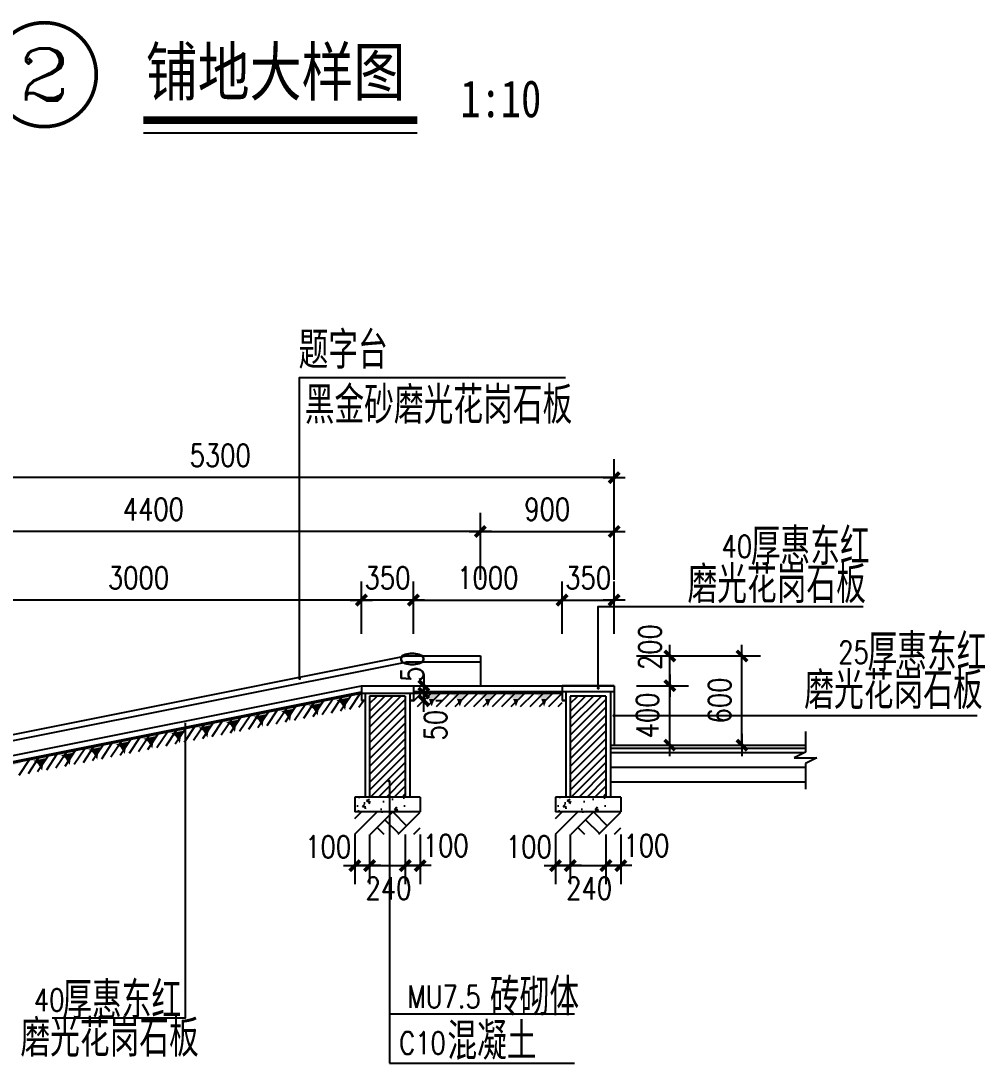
# Model space of a CAD drawing. Extents: x 0 to 11014425, y 0 to 2581013.
# Drawn here: x 11001450 to 11014425, y 2535284 to 2549317 of the extents above; entities that cross this region are included whole.
import ezdxf
from ezdxf.enums import TextEntityAlignment as Align

# ---------------------------------------------------------------- set-up
doc = ezdxf.new("R2010")
doc.units = 0
doc.header["$LTSCALE"] = 4000
doc.header["$MEASUREMENT"] = 0
doc.header["$PDMODE"] = 34
doc.linetypes.add('CONTINOUS', pattern=[0])
doc.linetypes.add('DASH', pattern=[0.35, 0.25, -0.1])
doc.layers.get('0').update_dxf_attribs({"color": 253, "linetype": 'DASH'})
doc.layers.get('DEFPOINTS').update_dxf_attribs({"linetype": 'CONTINUOUS'})
for name, color, linetype in [('1', 2, 'CONTINUOUS'), ('PUB_DIM', 3, 'CONTINUOUS'), ('PUB_HATCH', 7, 'CONTINUOUS'), ('PUB_TEXT', 7, 'CONTINUOUS'), ('PUB_TITLE', 4, 'CONTINUOUS'), ('STAIR', 2, 'CONTINUOUS'), ('T4', 3, 'CONTINUOUS')]:
    doc.layers.add(name, color=color, linetype=linetype)
doc.styles.add('_HZTXT', font='txt.shx', dxfattribs={"width": 0.8, "bigfont": 'HZTXT.shx'})
doc.styles.add('COMP', font='COMPLEX', dxfattribs={"bigfont": 'hztxt'})
doc.styles.add('DIM_FONT', font='SIMPLEX.shx', dxfattribs={"width": 0.8})
doc.styles.add('HZ1', font='', dxfattribs={"width": 0.8})
doc.styles.add('宋体', font='SimSun.ttf', dxfattribs={"width": 0.7})
doc.styles.get('HZ1').set_extended_font_data('KaiTi_GB2312')
doc.dimstyles.new('DIMN50', dxfattribs={"dimscale": 0.5, "dimtxt": 300, "dimasz": 1, "dimexe": 250, "dimexo": 300, "dimgap": 150, "dimtad": 1, "dimdec": 0, "dimzin": 0, "dimtxsty": 'DIM_FONT', "dimblk": '_DIMX', "dimcen": 0.09, "dimclrt": 7, "dimazin": 3, "dimtfac": 1, "dimtdec": 0, "dimtix": 1, "dimtmove": 0, "dimatfit": 3, "dimtolj": 1, "dimtzin": 0})

# ---------------------------------------------------------------- blocks, each defined once
blk = doc.blocks.new('_INDEX1')
at = {"const_width": 0.035}
blk.add_lwpolyline([(-0.5, 0, 1), (0.5, 0, 1)], format="xyb", close=True, dxfattribs=at)
at = {"style": 'COMP', "width": 2.333333}
blk.add_attdef('1', text='', height=0.5, dxfattribs=at).set_placement((-0.25, -0.25), (0.25, -0.25), align=Align.FIT)
blk = doc.blocks.new('_DIMX')
blk.add_line((-150, 0), (150, 0))
at = {"const_width": 50}
blk.add_lwpolyline([(-70, -70), (70, 70)], dxfattribs=at)
blk = doc.blocks.new('*D332')
at = {"color": 0, "linetype": 'BYBLOCK'}
for p, q in [((11053466.4, 2550745.1), (11053466.4, 2551195.9)), ((11057866.4, 2550745.1), (11057866.4, 2551195.9)), ((11057865.9, 2551070.9), (11053466.9, 2551070.9))]:
    blk.add_line(p, q, dxfattribs=at)
at = {"layer": 'DEFPOINTS', "color": 0, "linetype": 'BYBLOCK'}
for p in [(11053466.4, 2551070.9), (11053466.4, 2550595.1), (11057866.4, 2550595.1)]:
    blk.add_point(p, dxfattribs=at)
at = {"color": 0, "linetype": 'BYBLOCK', "xscale": 0.5, "yscale": 0.5, "zscale": 0.5, "rotation": 180}
blk.add_blockref('_DIMX', (11053466.4, 2551070.9), dxfattribs=at)
at = {"color": 0, "linetype": 'BYBLOCK', "xscale": 0.5, "yscale": 0.5, "zscale": 0.5}
blk.add_blockref('_DIMX', (11057866.4, 2551070.9), dxfattribs=at)
at = {"color": 7, "linetype": 'BYBLOCK', "insert": (11055666.4, 2551220.9), "char_height": 150, "attachment_point": 5, "style": 'DIM_FONT'}
blk.add_mtext('\\A1;4400', dxfattribs=at)
blk = doc.blocks.new('*D333')
at = {"color": 0, "linetype": 'BYBLOCK'}
for p, q in [((11057866.4, 2550745.1), (11057866.4, 2551195.9)), ((11058766.4, 2550745.1), (11058766.4, 2551195.9)), ((11057866.9, 2551070.9), (11058765.9, 2551070.9))]:
    blk.add_line(p, q, dxfattribs=at)
at = {"layer": 'DEFPOINTS', "color": 0, "linetype": 'BYBLOCK'}
for p in [(11058766.4, 2551070.9), (11057866.4, 2550595.1), (11058766.4, 2550595.1)]:
    blk.add_point(p, dxfattribs=at)
at = {"color": 0, "linetype": 'BYBLOCK', "xscale": 0.5, "yscale": 0.5, "zscale": 0.5, "rotation": 180}
blk.add_blockref('_DIMX', (11057866.4, 2551070.9), dxfattribs=at)
at = {"color": 0, "linetype": 'BYBLOCK', "xscale": 0.5, "yscale": 0.5, "zscale": 0.5}
blk.add_blockref('_DIMX', (11058766.4, 2551070.9), dxfattribs=at)
at = {"color": 7, "linetype": 'BYBLOCK', "insert": (11058316.4, 2551220.9), "char_height": 150, "attachment_point": 5, "style": 'DIM_FONT'}
blk.add_mtext('\\A1;900', dxfattribs=at)
blk = doc.blocks.new('*D334')
at = {"color": 0, "linetype": 'BYBLOCK'}
for p, q in [((11053466.4, 2551107.6), (11053466.4, 2551558.5)), ((11058766.4, 2551107.6), (11058766.4, 2551558.5)), ((11058765.9, 2551433.5), (11053466.9, 2551433.5))]:
    blk.add_line(p, q, dxfattribs=at)
at = {"layer": 'DEFPOINTS', "color": 0, "linetype": 'BYBLOCK'}
for p in [(11053466.4, 2551433.5), (11053466.4, 2550957.6), (11058766.4, 2550957.6)]:
    blk.add_point(p, dxfattribs=at)
at = {"color": 0, "linetype": 'BYBLOCK', "xscale": 0.5, "yscale": 0.5, "zscale": 0.5, "rotation": 180}
blk.add_blockref('_DIMX', (11053466.4, 2551433.5), dxfattribs=at)
at = {"color": 0, "linetype": 'BYBLOCK', "xscale": 0.5, "yscale": 0.5, "zscale": 0.5}
blk.add_blockref('_DIMX', (11058766.4, 2551433.5), dxfattribs=at)
at = {"color": 7, "linetype": 'BYBLOCK', "insert": (11056116.4, 2551583.5), "char_height": 150, "attachment_point": 5, "style": 'DIM_FONT'}
blk.add_mtext('\\A1;5300', dxfattribs=at)
blk = doc.blocks.new('*D335')
at = {"color": 0, "linetype": 'BYBLOCK'}
for p, q in [((11054066.4, 2550383), (11054066.4, 2550734)), ((11057066.4, 2550383), (11057066.4, 2550734)), ((11057065.9, 2550609), (11054066.9, 2550609))]:
    blk.add_line(p, q, dxfattribs=at)
at = {"layer": 'DEFPOINTS', "color": 0, "linetype": 'BYBLOCK'}
for p in [(11054066.4, 2550609), (11054066.4, 2550233), (11057066.4, 2550233)]:
    blk.add_point(p, dxfattribs=at)
at = {"color": 0, "linetype": 'BYBLOCK', "xscale": 0.5, "yscale": 0.5, "zscale": 0.5, "rotation": 180}
blk.add_blockref('_DIMX', (11054066.4, 2550609), dxfattribs=at)
at = {"color": 0, "linetype": 'BYBLOCK', "xscale": 0.5, "yscale": 0.5, "zscale": 0.5}
blk.add_blockref('_DIMX', (11057066.4, 2550609), dxfattribs=at)
at = {"color": 7, "linetype": 'BYBLOCK', "insert": (11055566.4, 2550759), "char_height": 150, "attachment_point": 5, "style": 'DIM_FONT'}
blk.add_mtext('\\A1;3000', dxfattribs=at)
blk = doc.blocks.new('*D338')
at = {"color": 0, "linetype": 'BYBLOCK'}
for p, q in [((11058916.4, 2550033), (11059265.8, 2550033)), ((11059140.8, 2550033.5), (11059140.8, 2550034)), ((11059140.8, 2549633), (11059140.8, 2550033)), ((11058916.4, 2549633), (11059265.8, 2549633)), ((11059140.8, 2549632.5), (11059140.8, 2549632))]:
    blk.add_line(p, q, dxfattribs=at)
at = {"layer": 'DEFPOINTS', "color": 0, "linetype": 'BYBLOCK'}
for p in [(11058766.4, 2550033), (11059140.8, 2550033), (11058766.4, 2549633)]:
    blk.add_point(p, dxfattribs=at)
at = {"color": 0, "linetype": 'BYBLOCK', "xscale": 0.5, "yscale": 0.5, "zscale": 0.5}
for p, rotation in [((11059140.8, 2550033), 270), ((11059140.8, 2549633), 90)]:
    blk.add_blockref('_DIMX', p, dxfattribs=dict(at, rotation=rotation))
at = {"color": 7, "linetype": 'BYBLOCK', "insert": (11058990.8, 2549833), "char_height": 150, "attachment_point": 5, "rotation": 90, "style": 'DIM_FONT'}
blk.add_mtext('\\A1;400', dxfattribs=at)
blk = doc.blocks.new('*D339')
at = {"color": 0, "linetype": 'BYBLOCK'}
for p, q in [((11058916.4, 2550233), (11059265.8, 2550233)), ((11059140.8, 2550033.5), (11059140.8, 2550232.5)), ((11058916.4, 2550033), (11059265.8, 2550033))]:
    blk.add_line(p, q, dxfattribs=at)
at = {"layer": 'DEFPOINTS', "color": 0, "linetype": 'BYBLOCK'}
for p in [(11058766.4, 2550233), (11059140.8, 2550233), (11058766.4, 2550033)]:
    blk.add_point(p, dxfattribs=at)
at = {"color": 0, "linetype": 'BYBLOCK', "xscale": 0.5, "yscale": 0.5, "zscale": 0.5}
for p, rotation in [((11059140.8, 2550233), 90), ((11059140.8, 2550033), 270)]:
    blk.add_blockref('_DIMX', p, dxfattribs=dict(at, rotation=rotation))
at = {"color": 7, "linetype": 'BYBLOCK', "insert": (11059007.1, 2550292.5), "char_height": 150, "attachment_point": 5, "rotation": 90, "style": 'DIM_FONT'}
blk.add_mtext('\\A1;200', dxfattribs=at)
blk = doc.blocks.new('*D341')
at = {"color": 0, "linetype": 'BYBLOCK'}
for p, q in [((11059235.9, 2550233), (11059751.5, 2550233)), ((11059626.5, 2549633.5), (11059626.5, 2550232.5)), ((11059235.9, 2549633), (11059751.5, 2549633))]:
    blk.add_line(p, q, dxfattribs=at)
at = {"layer": 'DEFPOINTS', "color": 0, "linetype": 'BYBLOCK'}
for p in [(11059085.9, 2550233), (11059626.5, 2550233), (11059085.9, 2549633)]:
    blk.add_point(p, dxfattribs=at)
at = {"color": 0, "linetype": 'BYBLOCK', "xscale": 0.5, "yscale": 0.5, "zscale": 0.5}
for p, rotation in [((11059626.5, 2550233), 90), ((11059626.5, 2549633), 270)]:
    blk.add_blockref('_DIMX', p, dxfattribs=dict(at, rotation=rotation))
at = {"color": 7, "linetype": 'BYBLOCK', "insert": (11059476.5, 2549933), "char_height": 150, "attachment_point": 5, "rotation": 90, "style": 'DIM_FONT'}
blk.add_mtext('\\A1;600', dxfattribs=at)
blk = doc.blocks.new('*D345')
at = {"color": 0, "linetype": 'BYBLOCK'}
for p, q in [((11053671.4, 2540155.7), (11053671.4, 2539821.8)), ((11053771.4, 2540155.7), (11053771.4, 2539821.8)), ((11053670.9, 2539946.8), (11053670.4, 2539946.8)), ((11053671.4, 2539946.8), (11053771.4, 2539946.8)), ((11053671.4, 2539946.8), (11053771.4, 2539946.8)), ((11053771.9, 2539946.8), (11053772.4, 2539946.8))]:
    blk.add_line(p, q, dxfattribs=at)
at = {"layer": 'DEFPOINTS', "color": 0, "linetype": 'BYBLOCK'}
for p in [(11053671.4, 2540305.7), (11053771.4, 2540305.7), (11053771.4, 2539946.8)]:
    blk.add_point(p, dxfattribs=at)
at = {"color": 0, "linetype": 'BYBLOCK', "xscale": 0.5, "yscale": 0.5, "zscale": 0.5}
blk.add_blockref('_DIMX', (11053671.4, 2539946.8), dxfattribs=at)
at = {"color": 0, "linetype": 'BYBLOCK', "xscale": 0.5, "yscale": 0.5, "zscale": 0.5, "rotation": 180}
blk.add_blockref('_DIMX', (11053771.4, 2539946.8), dxfattribs=at)
at = {"color": 7, "linetype": 'BYBLOCK', "insert": (11053492.2, 2540073.2), "char_height": 150, "attachment_point": 5, "style": 'DIM_FONT'}
blk.add_mtext('\\A1;100', dxfattribs=at)
blk = doc.blocks.new('*D346')
at = {"color": 0, "linetype": 'BYBLOCK'}
for p, q in [((11053771.4, 2540155.7), (11053771.4, 2539821.8)), ((11054011.4, 2540155.7), (11054011.4, 2539821.8)), ((11053771.9, 2539946.8), (11054010.9, 2539946.8))]:
    blk.add_line(p, q, dxfattribs=at)
at = {"layer": 'DEFPOINTS', "color": 0, "linetype": 'BYBLOCK'}
for p in [(11053771.4, 2540305.7), (11054011.4, 2540305.7), (11054011.4, 2539946.8)]:
    blk.add_point(p, dxfattribs=at)
at = {"color": 0, "linetype": 'BYBLOCK', "xscale": 0.5, "yscale": 0.5, "zscale": 0.5, "rotation": 180}
blk.add_blockref('_DIMX', (11053771.4, 2539946.8), dxfattribs=at)
at = {"color": 0, "linetype": 'BYBLOCK', "xscale": 0.5, "yscale": 0.5, "zscale": 0.5}
blk.add_blockref('_DIMX', (11054011.4, 2539946.8), dxfattribs=at)
at = {"color": 7, "linetype": 'BYBLOCK', "insert": (11053898, 2539794), "char_height": 150, "attachment_point": 5, "style": 'DIM_FONT'}
blk.add_mtext('\\A1;240', dxfattribs=at)
blk = doc.blocks.new('*D347')
at = {"color": 0, "linetype": 'BYBLOCK'}
for p, q in [((11054011.4, 2540155.7), (11054011.4, 2539821.8)), ((11054111.4, 2540155.7), (11054111.4, 2539821.8)), ((11054010.9, 2539946.8), (11054010.4, 2539946.8)), ((11054011.4, 2539946.8), (11054111.4, 2539946.8)), ((11054011.4, 2539946.8), (11054111.4, 2539946.8)), ((11054111.9, 2539946.8), (11054112.4, 2539946.8))]:
    blk.add_line(p, q, dxfattribs=at)
at = {"layer": 'DEFPOINTS', "color": 0, "linetype": 'BYBLOCK'}
for p in [(11054011.4, 2540305.7), (11054111.4, 2540305.7), (11054111.4, 2539946.8)]:
    blk.add_point(p, dxfattribs=at)
at = {"color": 0, "linetype": 'BYBLOCK', "xscale": 0.5, "yscale": 0.5, "zscale": 0.5}
blk.add_blockref('_DIMX', (11054011.4, 2539946.8), dxfattribs=at)
at = {"color": 0, "linetype": 'BYBLOCK', "xscale": 0.5, "yscale": 0.5, "zscale": 0.5, "rotation": 180}
blk.add_blockref('_DIMX', (11054111.4, 2539946.8), dxfattribs=at)
at = {"color": 7, "linetype": 'BYBLOCK', "insert": (11054283.2, 2540082), "char_height": 150, "attachment_point": 5, "style": 'DIM_FONT'}
blk.add_mtext('\\A1;100', dxfattribs=at)
blk = doc.blocks.new('*D348')
at = {"color": 0, "linetype": 'BYBLOCK'}
for p, q in [((11057416.4, 2542108.2), (11057416.4, 2542459.2)), ((11058416.4, 2542108.2), (11058416.4, 2542459.2)), ((11057416.9, 2542334.2), (11058415.9, 2542334.2))]:
    blk.add_line(p, q, dxfattribs=at)
at = {"layer": 'DEFPOINTS', "color": 0, "linetype": 'BYBLOCK'}
for p in [(11058416.4, 2542334.2), (11057416.4, 2541958.2), (11058416.4, 2541958.2)]:
    blk.add_point(p, dxfattribs=at)
at = {"color": 0, "linetype": 'BYBLOCK', "xscale": 0.5, "yscale": 0.5, "zscale": 0.5, "rotation": 180}
blk.add_blockref('_DIMX', (11057416.4, 2542334.2), dxfattribs=at)
at = {"color": 0, "linetype": 'BYBLOCK', "xscale": 0.5, "yscale": 0.5, "zscale": 0.5}
blk.add_blockref('_DIMX', (11058416.4, 2542334.2), dxfattribs=at)
at = {"color": 7, "linetype": 'BYBLOCK', "insert": (11057916.4, 2542484.2), "char_height": 150, "attachment_point": 5, "style": 'DIM_FONT'}
blk.add_mtext('\\A1;1000', dxfattribs=at)
blk = doc.blocks.new('*D349')
at = {"color": 0, "linetype": 'BYBLOCK'}
for p, q in [((11058416.4, 2542108.2), (11058416.4, 2542459.2)), ((11058766.4, 2542108.2), (11058766.4, 2542459.2)), ((11058415.9, 2542334.2), (11058415.4, 2542334.2)), ((11058416.4, 2542334.2), (11058766.4, 2542334.2)), ((11058766.9, 2542334.2), (11058767.4, 2542334.2))]:
    blk.add_line(p, q, dxfattribs=at)
at = {"layer": 'DEFPOINTS', "color": 0, "linetype": 'BYBLOCK'}
for p in [(11058766.4, 2542334.2), (11058416.4, 2541958.2), (11058766.4, 2541958.2)]:
    blk.add_point(p, dxfattribs=at)
at = {"color": 0, "linetype": 'BYBLOCK', "xscale": 0.5, "yscale": 0.5, "zscale": 0.5}
blk.add_blockref('_DIMX', (11058416.4, 2542334.2), dxfattribs=at)
at = {"color": 0, "linetype": 'BYBLOCK', "xscale": 0.5, "yscale": 0.5, "zscale": 0.5, "rotation": 180}
blk.add_blockref('_DIMX', (11058766.4, 2542334.2), dxfattribs=at)
at = {"color": 7, "linetype": 'BYBLOCK', "insert": (11058591.4, 2542484.2), "char_height": 150, "attachment_point": 5, "style": 'DIM_FONT'}
blk.add_mtext('\\A1;350', dxfattribs=at)
blk = doc.blocks.new('*D350')
at = {"color": 0, "linetype": 'BYBLOCK'}
for p, q in [((11058371.4, 2540755.7), (11058371.4, 2540421.8)), ((11058471.4, 2540755.7), (11058471.4, 2540421.8)), ((11058370.9, 2540546.8), (11058370.4, 2540546.8)), ((11058371.4, 2540546.8), (11058471.4, 2540546.8)), ((11058371.4, 2540546.8), (11058471.4, 2540546.8)), ((11058471.9, 2540546.8), (11058472.4, 2540546.8))]:
    blk.add_line(p, q, dxfattribs=at)
at = {"layer": 'DEFPOINTS', "color": 0, "linetype": 'BYBLOCK'}
for p in [(11058371.4, 2540905.7), (11058471.4, 2540905.7), (11058471.4, 2540546.8)]:
    blk.add_point(p, dxfattribs=at)
at = {"color": 0, "linetype": 'BYBLOCK', "xscale": 0.5, "yscale": 0.5, "zscale": 0.5}
blk.add_blockref('_DIMX', (11058371.4, 2540546.8), dxfattribs=at)
at = {"color": 0, "linetype": 'BYBLOCK', "xscale": 0.5, "yscale": 0.5, "zscale": 0.5, "rotation": 180}
blk.add_blockref('_DIMX', (11058471.4, 2540546.8), dxfattribs=at)
at = {"color": 7, "linetype": 'BYBLOCK', "insert": (11058192.2, 2540673.2), "char_height": 150, "attachment_point": 5, "style": 'DIM_FONT'}
blk.add_mtext('\\A1;100', dxfattribs=at)
blk = doc.blocks.new('*D351')
at = {"color": 0, "linetype": 'BYBLOCK'}
for p, q in [((11058471.4, 2540755.7), (11058471.4, 2540421.8)), ((11058711.4, 2540755.7), (11058711.4, 2540421.8)), ((11058471.9, 2540546.8), (11058710.9, 2540546.8))]:
    blk.add_line(p, q, dxfattribs=at)
at = {"layer": 'DEFPOINTS', "color": 0, "linetype": 'BYBLOCK'}
for p in [(11058471.4, 2540905.7), (11058711.4, 2540905.7), (11058711.4, 2540546.8)]:
    blk.add_point(p, dxfattribs=at)
at = {"color": 0, "linetype": 'BYBLOCK', "xscale": 0.5, "yscale": 0.5, "zscale": 0.5, "rotation": 180}
blk.add_blockref('_DIMX', (11058471.4, 2540546.8), dxfattribs=at)
at = {"color": 0, "linetype": 'BYBLOCK', "xscale": 0.5, "yscale": 0.5, "zscale": 0.5}
blk.add_blockref('_DIMX', (11058711.4, 2540546.8), dxfattribs=at)
at = {"color": 7, "linetype": 'BYBLOCK', "insert": (11058598, 2540394), "char_height": 150, "attachment_point": 5, "style": 'DIM_FONT'}
blk.add_mtext('\\A1;240', dxfattribs=at)
blk = doc.blocks.new('*D352')
at = {"color": 0, "linetype": 'BYBLOCK'}
for p, q in [((11058711.4, 2540755.7), (11058711.4, 2540421.8)), ((11058811.4, 2540755.7), (11058811.4, 2540421.8)), ((11058710.9, 2540546.8), (11058710.4, 2540546.8)), ((11058711.4, 2540546.8), (11058811.4, 2540546.8)), ((11058711.4, 2540546.8), (11058811.4, 2540546.8)), ((11058811.9, 2540546.8), (11058812.4, 2540546.8))]:
    blk.add_line(p, q, dxfattribs=at)
at = {"layer": 'DEFPOINTS', "color": 0, "linetype": 'BYBLOCK'}
for p in [(11058711.4, 2540905.7), (11058811.4, 2540905.7), (11058811.4, 2540546.8)]:
    blk.add_point(p, dxfattribs=at)
at = {"color": 0, "linetype": 'BYBLOCK', "xscale": 0.5, "yscale": 0.5, "zscale": 0.5}
blk.add_blockref('_DIMX', (11058711.4, 2540546.8), dxfattribs=at)
at = {"color": 0, "linetype": 'BYBLOCK', "xscale": 0.5, "yscale": 0.5, "zscale": 0.5, "rotation": 180}
blk.add_blockref('_DIMX', (11058811.4, 2540546.8), dxfattribs=at)
at = {"color": 7, "linetype": 'BYBLOCK', "insert": (11058983.2, 2540682), "char_height": 150, "attachment_point": 5, "style": 'DIM_FONT'}
blk.add_mtext('\\A1;100', dxfattribs=at)
blk = doc.blocks.new('*D353')
at = {"color": 0, "linetype": 'BYBLOCK'}
for p, q in [((11057066.4, 2542108.2), (11057066.4, 2542459.2)), ((11057416.4, 2542108.2), (11057416.4, 2542459.2)), ((11057065.9, 2542334.2), (11057065.4, 2542334.2)), ((11057416.4, 2542334.2), (11057066.4, 2542334.2)), ((11057416.9, 2542334.2), (11057417.4, 2542334.2))]:
    blk.add_line(p, q, dxfattribs=at)
at = {"layer": 'DEFPOINTS', "color": 0, "linetype": 'BYBLOCK'}
for p in [(11057066.4, 2542334.2), (11057066.4, 2541958.2), (11057416.4, 2541958.2)]:
    blk.add_point(p, dxfattribs=at)
at = {"color": 0, "linetype": 'BYBLOCK', "xscale": 0.5, "yscale": 0.5, "zscale": 0.5}
blk.add_blockref('_DIMX', (11057066.4, 2542334.2), dxfattribs=at)
at = {"color": 0, "linetype": 'BYBLOCK', "xscale": 0.5, "yscale": 0.5, "zscale": 0.5, "rotation": 180}
blk.add_blockref('_DIMX', (11057416.4, 2542334.2), dxfattribs=at)
at = {"color": 7, "linetype": 'BYBLOCK', "insert": (11057241.4, 2542484.2), "char_height": 150, "attachment_point": 5, "style": 'DIM_FONT'}
blk.add_mtext('\\A1;350', dxfattribs=at)
blk = doc.blocks.new('*D356')
at = {"color": 0, "linetype": 'BYBLOCK'}
for p, q in [((11057485.8, 2541708.7), (11057485.8, 2541709.2)), ((11057485.8, 2541658.2), (11057485.8, 2541708.2)), ((11057485.8, 2541658.2), (11057485.8, 2541708.2)), ((11057566.4, 2541708.2), (11057610.8, 2541708.2)), ((11057485.8, 2541657.7), (11057485.8, 2541657.2)), ((11057566.4, 2541658.2), (11057610.8, 2541658.2))]:
    blk.add_line(p, q, dxfattribs=at)
at = {"layer": 'DEFPOINTS', "color": 0, "linetype": 'BYBLOCK'}
for p in [(11057416.4, 2541708.2), (11057485.8, 2541708.2), (11057416.4, 2541658.2)]:
    blk.add_point(p, dxfattribs=at)
at = {"color": 0, "linetype": 'BYBLOCK', "xscale": 0.5, "yscale": 0.5, "zscale": 0.5}
for p, rotation in [((11057485.8, 2541708.2), 270), ((11057485.8, 2541658.2), 90)]:
    blk.add_blockref('_DIMX', p, dxfattribs=dict(at, rotation=rotation))
at = {"color": 7, "linetype": 'BYBLOCK', "insert": (11057565, 2541492.2), "char_height": 150, "attachment_point": 5, "rotation": 90, "style": 'DIM_FONT'}
blk.add_mtext('\\A1;50', dxfattribs=at)
blk = doc.blocks.new('*D357')
at = {"color": 0, "linetype": 'BYBLOCK'}
for p, q in [((11057485.8, 2541758.7), (11057485.8, 2541759.2)), ((11057485.8, 2541708.2), (11057485.8, 2541758.2)), ((11057485.8, 2541708.2), (11057485.8, 2541758.2)), ((11057566.4, 2541758.2), (11057610.8, 2541758.2)), ((11057485.8, 2541707.7), (11057485.8, 2541707.2)), ((11057566.4, 2541708.2), (11057610.8, 2541708.2))]:
    blk.add_line(p, q, dxfattribs=at)
at = {"layer": 'DEFPOINTS', "color": 0, "linetype": 'BYBLOCK'}
for p in [(11057416.4, 2541758.2), (11057485.8, 2541758.2), (11057416.4, 2541708.2)]:
    blk.add_point(p, dxfattribs=at)
at = {"color": 0, "linetype": 'BYBLOCK', "xscale": 0.5, "yscale": 0.5, "zscale": 0.5}
for p, rotation in [((11057485.8, 2541758.2), 270), ((11057485.8, 2541708.2), 90)]:
    blk.add_blockref('_DIMX', p, dxfattribs=dict(at, rotation=rotation))
at = {"color": 7, "linetype": 'BYBLOCK', "insert": (11057407.7, 2541886.3), "char_height": 150, "attachment_point": 5, "rotation": 90, "style": 'DIM_FONT'}
blk.add_mtext('\\A1;50', dxfattribs=at)
blk = doc.blocks.new('A$C303E2224')
at = {"layer": 'PUB_DIM', "linetype": 'CONTINOUS'}
h = blk.add_hatch(dxfattribs=at)
h.set_pattern_fill('ANSI31', color=8, scale=300, style=0)
h.set_pattern_definition([(45, (-11047902.53, -2538617.196), (-26.5165043, 26.5165043), [])])
h.paths.add_polyline_path([(6108.8, 2471), (5868.8, 2471), (5868.8, 1791), (6108.8, 1791)])
h = blk.add_hatch(dxfattribs=at)
h.set_pattern_fill('ANSI31', color=8, scale=300, style=0)
h.set_pattern_definition([(45, (-11046552.53, -2538617.196), (-26.5165043, 26.5165043), [])])
h.paths.add_polyline_path([(7458.8, 2471), (7218.8, 2471), (7218.8, 1791), (7458.8, 1791)])
h = blk.add_hatch(dxfattribs=at)
h.set_pattern_fill('AN33C', color=8, scale=300, style=0)
h.set_pattern_definition([(50, (-11047902.53, -2538617.2), (215.1780548, -18.8256405), [22.5, -247.5]), (355, (-11047902.53, -2538617.2), (-41.6254, 225.65764), [18, -198]), (100.4514, (-11047884.6, -2538618.76), (173.5528145, 206.8318626), [19.122057, -210.3426336]), (46.1842, (-11047902.53, -2538557.2), (320.1723146, -49.655704), [33.75, -371.25]), (96.6356, (-11047875.85, -2538561.33), (280.398812, 292.235361), [28.683086, -315.5139]), (351.1842, (-11047902.53, -2538557.2), (280.398584, 292.23558), [27, -297]), (21, (-11047872.53, -2538572.2), (179.0721156, -120.7856672), [22.5, -247.5]), (326, (-11047872.53, -2538572.2), (72.9945996, 217.5450135), [18, -198]), (71.4514, (-11047857.6, -2538582.26), (252.0667886, 96.759149), [19.122057, -210.3426336]), (37.5, (-11047902.53, -2538617.196), (3.6479566, 99.86815615), [0, -195.6, 0, -201, 0, -198.75]), (7.5, (-11047902.53, -2538617.2), (78.9208612, 118.3235136), [0, -114.6, 0, -191.1, 0, -75.75]), (327.5, (-11047969.43, -2538617.2), (160.14673085, -6.7664615), [0, -75, 0, -234, 0, -310.5]), (317.5, (-11047999.43, -2538617.2), (174.9558508, 30.0314947), [0, -97.5, 0, -155.4, 0, -220.5])])
h.paths.add_polyline_path([(6208.8, 1791), (5768.8, 1791), (5768.8, 1691), (6208.8, 1691)])
h = blk.add_hatch(dxfattribs=at)
h.set_pattern_fill('AN33C', color=8, scale=300, style=0)
h.set_pattern_definition([(50, (-11046552.53, -2538617.2), (215.1780548, -18.8256405), [22.5, -247.5]), (355, (-11046552.53, -2538617.2), (-41.6254, 225.65764), [18, -198]), (100.4514, (-11046534.6, -2538618.76), (173.5528145, 206.8318626), [19.122057, -210.3426336]), (46.1842, (-11046552.53, -2538557.2), (320.1723146, -49.655704), [33.75, -371.25]), (96.6356, (-11046525.85, -2538561.33), (280.398812, 292.235361), [28.683086, -315.5139]), (351.1842, (-11046552.53, -2538557.2), (280.398584, 292.23558), [27, -297]), (21, (-11046522.53, -2538572.2), (179.0721156, -120.7856672), [22.5, -247.5]), (326, (-11046522.53, -2538572.2), (72.9945996, 217.5450135), [18, -198]), (71.4514, (-11046507.6, -2538582.26), (252.0667886, 96.759149), [19.122057, -210.3426336]), (37.5, (-11046552.53, -2538617.196), (3.6479566, 99.86815615), [0, -195.6, 0, -201, 0, -198.75]), (7.5, (-11046552.53, -2538617.2), (78.9208612, 118.3235136), [0, -114.6, 0, -191.1, 0, -75.75]), (327.5, (-11046619.43, -2538617.2), (160.14673085, -6.7664615), [0, -75, 0, -234, 0, -310.5]), (317.5, (-11046649.43, -2538617.2), (174.9558508, 30.0314947), [0, -97.5, 0, -155.4, 0, -220.5])])
h.paths.add_polyline_path([(7558.8, 1791), (7118.8, 1791), (7118.8, 1691), (7558.8, 1691)])
at = {"layer": '1', "color": 4, "linetype": 'CONTINOUS'}
for p, q in [((2813.9, 1941), (5813.9, 2541)), ((5813.9, 2541), (7513.9, 2541)), ((7513.9, 2541), (7163.9, 2541)), ((5813.9, 2441), (5838.9, 2441)), ((5838.9, 2441), (5813.9, 2441)), ((6163.9, 2441), (6138.9, 2441)), ((6138.9, 2441), (6163.9, 2441)), ((7163.9, 2441), (7188.9, 2441)), ((7188.9, 2441), (7163.9, 2441)), ((7488.9, 2141), (8801.5, 2141))]:
    blk.add_line(p, q, dxfattribs=at)
at = {"layer": '1', "color": 3, "linetype": 'CONTINOUS'}
blk.add_line((7488.9, 2121), (8801.5, 2121), dxfattribs=at)
at = {"layer": '1', "color": 255, "linetype": 'CONTINOUS'}
for p, q in [((7488.9, 2091), (8795.4, 2091)), ((6208.8, 1791), (5768.8, 1791)), ((7558.8, 1791), (7118.8, 1791)), ((6208.8, 1691), (5768.8, 1691)), ((7558.8, 1691), (7118.8, 1691))]:
    blk.add_line(p, q, dxfattribs=at)
at = {"layer": '1', "color": 4, "linetype": 'CONTINOUS', "flags": 128}
for points in [[(2213.9, 1961), (6113.9, 2741)], [(5813.9, 2541), (5813.9, 2441)], [(6163.9, 2541), (6163.9, 2441)], [(7163.9, 2541), (7163.9, 2441)], [(7513.9, 2541), (7513.9, 2141)]]:
    blk.add_lwpolyline(points, dxfattribs=at)
at = {"layer": '1', "color": 255, "linetype": 'CONTINOUS', "flags": 128}
for points in [[(5868.8, 2471), (5868.8, 1791)], [(6108.8, 2471), (6108.8, 1791)], [(7218.8, 2471), (7218.8, 1791)], [(7458.8, 2471), (7458.8, 1791)], [(5768.8, 1791), (5768.8, 1691)], [(6208.8, 1791), (6208.8, 1691)], [(7118.8, 1791), (7118.8, 1691)], [(7558.8, 1791), (7558.8, 1691)]]:
    blk.add_lwpolyline(points, dxfattribs=at)
at = {"layer": 'PUB_DIM', "color": 3, "linetype": 'CONTINOUS'}
for p, q in [((2813.9, 1890.7), (5813.9, 2490.7)), ((5813.9, 2491), (7163.9, 2491)), ((5838.9, 2491), (5838.9, 1791)), ((6163.9, 2501), (7513.9, 2501)), ((7188.9, 2501), (7188.9, 1791))]:
    blk.add_line(p, q, dxfattribs=at)
at = {"layer": 'PUB_DIM', "linetype": 'CONTINOUS'}
for p, q in [((8801.5, 1991), (7488.9, 1991)), ((6001.7, 1898.2), (6001.7, 0)), ((8801.5, 1891), (7488.9, 1891))]:
    blk.add_line(p, q, dxfattribs=at)
at = {"layer": 'PUB_DIM', "linetype": 'CONTINOUS', "flags": 128}
for points in [[(5397.9, 2584), (5397.9, 4616), (7185.9, 4616)], [(7405.8, 2520.5), (7405.8, 3073.6), (9190.3, 3073.6)], [(7513.9, 2341), (9956.5, 2341)], [(4626.8, 2290.8), (4626.8, 302.7), (3733.1, 302.7)], [(6001.7, 330.9), (7246.9, 330.9)], [(6001.7, 0), (7246.9, 0)]]:
    blk.add_lwpolyline(points, dxfattribs=at)
at = {"layer": 'PUB_DIM', "color": 4, "linetype": 'CONTINOUS', "flags": 128}
for points in [[(6113.9, 2741), (6613.9, 2741)], [(6613.9, 2741), (6613.9, 2541)]]:
    blk.add_lwpolyline(points, dxfattribs=at)
at = {"layer": 'PUB_DIM', "color": 3, "linetype": 'CONTINOUS', "flags": 128}
for points in [[(2221.7, 1921.8), (6121.7, 2701.8)], [(6113.9, 2701), (6613.9, 2701)], [(2463.9, 1901), (2817.8, 1901), (5813.9, 2500.2)], [(6138.9, 2491), (6138.9, 1791)], [(7488.9, 2501), (7488.9, 1791)]]:
    blk.add_lwpolyline(points, dxfattribs=at)
at = {"layer": 'PUB_DIM', "linetype": 'CONTINOUS', "const_width": 9.75, "flags": 128}
for points in [[(5392.8, 2589.1, 1), (5403, 2589.1, 1)], [(7401.8, 2524.4, 1), (7412.1, 2524.4, 1)], [(7507.4, 2339.5, 1), (7517.6, 2339.5, 1)], [(5992.5, 1899.4, 1), (6002.8, 1899.4, 1)]]:
    blk.add_lwpolyline(points, format="xyb", close=True, dxfattribs=at)
at = {"layer": 'PUB_DIM', "color": 255, "linetype": 'CONTINOUS', "flags": 128}
for points in [[(6108.8, 2471), (5868.8, 2471)], [(7458.8, 2471), (7218.8, 2471)]]:
    blk.add_lwpolyline(points, dxfattribs=at)
at = {"layer": 'PUB_HATCH', "linetype": 'CONTINOUS'}
for p, q in [((5611.4, 2358.4), (5682, 2464.3)), ((5673.2, 2370.8), (5743.8, 2476.7)), ((5735, 2383.1), (5805.6, 2489)), ((6163.9, 2435.7), (6218.9, 2490.7)), ((6191.9, 2400.7), (6281.9, 2490.7)), ((6254.9, 2400.7), (6344.9, 2490.7)), ((6317.9, 2400.7), (6407.9, 2490.7)), ((6380.9, 2400.7), (6470.9, 2490.7)), ((6443.9, 2400.7), (6533.9, 2490.7)), ((6506.9, 2400.7), (6596.9, 2490.7)), ((6569.9, 2400.7), (6659.9, 2490.7)), ((6632.9, 2400.7), (6722.9, 2490.7)), ((6695.9, 2400.7), (6785.9, 2490.7)), ((6758.9, 2400.7), (6848.9, 2490.7)), ((6821.9, 2400.7), (6911.9, 2490.7)), ((6884.9, 2400.7), (6974.9, 2490.7)), ((6947.9, 2400.7), (7037.9, 2490.7)), ((7010.9, 2400.7), (7100.9, 2490.7)), ((7073.9, 2400.7), (7163.9, 2490.7)), ((5240.8, 2284.3), (5311.4, 2390.2)), ((5302.6, 2296.7), (5373.2, 2402.6)), ((5364.3, 2309), (5434.9, 2414.9)), ((5426.1, 2321.4), (5496.7, 2427.3)), ((5487.9, 2333.7), (5558.5, 2439.6)), ((5549.7, 2346.1), (5620.3, 2452)), ((5796.8, 2395.5), (5824.6, 2437.2)), ((7136.9, 2400.7), (7163.9, 2427.7)), ((4870.1, 2210.2), (4940.7, 2316.1)), ((4931.9, 2222.5), (5002.5, 2328.4)), ((4993.7, 2234.9), (5064.3, 2340.8)), ((5055.5, 2247.2), (5126.1, 2353.1)), ((5117.2, 2259.6), (5187.8, 2365.5)), ((5179, 2271.9), (5249.6, 2377.8)), ((4561.2, 2148.4), (4631.8, 2254.3)), ((4623, 2160.7), (4693.6, 2266.6)), ((4684.8, 2173.1), (4755.4, 2279)), ((4746.6, 2185.5), (4817.2, 2291.4)), ((4808.4, 2197.8), (4879, 2303.7)), ((4190.6, 2074.3), (4261.2, 2180.2)), ((4252.4, 2086.6), (4323, 2192.5)), ((4314.1, 2099), (4384.7, 2204.9)), ((4375.9, 2111.3), (4446.5, 2217.2)), ((4437.7, 2123.7), (4508.3, 2229.6)), ((4499.5, 2136), (4570.1, 2241.9)), ((3819.9, 2000.1), (3890.5, 2106)), ((3881.7, 2012.5), (3952.3, 2118.4)), ((3943.5, 2024.8), (4014.1, 2130.7)), ((4005.3, 2037.2), (4075.9, 2143.1)), ((4067, 2049.5), (4137.6, 2155.4)), ((4128.8, 2061.9), (4199.4, 2167.8)), ((3511, 1938.3), (3581.6, 2044.3)), ((3572.8, 1950.7), (3643.4, 2056.6)), ((3634.6, 1963.1), (3705.2, 2069)), ((3696.4, 1975.4), (3767, 2081.3)), ((3758.1, 1987.8), (3828.8, 2093.7)), ((5768.8, 1646), (5813.9, 1691)), ((5768.8, 1541), (5918.9, 1691)), ((5873.9, 1541), (6023.9, 1691)), ((6023.9, 1691), (6117.6, 1597.3)), ((6061.4, 1541), (6208.8, 1688.5)), ((7118.8, 1646), (7163.9, 1691)), ((7118.8, 1541), (7268.9, 1691)), ((7223.9, 1541), (7373.9, 1691)), ((7373.9, 1691), (7467.6, 1597.3)), ((7411.4, 1541), (7558.8, 1688.5)), ((5971.4, 1638.5), (6065.1, 1544.8)), ((7321.4, 1638.5), (7415.1, 1544.8)), ((5918.9, 1586), (5963.9, 1541)), ((6166.4, 1541), (6208.8, 1583.5)), ((7268.9, 1586), (7313.9, 1541)), ((7516.4, 1541), (7558.8, 1583.5))]:
    blk.add_line(p, q, dxfattribs=at)
for points in [[(5593.8, 2446.7), (5779.1, 2483.7), (5645.9, 2443.3), (5732.4, 2460.6)], [(5645.9, 2443.3), (5732.4, 2460.6), (5675.7, 2422.7), (5712.8, 2430.1)], [(5779.1, 2483.7), (5813.9, 2490.7), (5815.7, 2481.4)], [(6191.9, 2490.7), (6380.9, 2490.7), (6242.3, 2477.2), (6330.5, 2477.2)], [(6242.3, 2477.2), (6330.5, 2477.2), (6267.5, 2451.1), (6305.3, 2451.1)], [(6380.9, 2490.7), (6569.9, 2490.7), (6431.3, 2477.2), (6519.5, 2477.2)], [(6431.3, 2477.2), (6519.5, 2477.2), (6456.5, 2451.1), (6494.3, 2451.1)], [(6569.9, 2490.7), (6758.9, 2490.7), (6620.3, 2477.2), (6708.5, 2477.2)], [(6620.3, 2477.2), (6708.5, 2477.2), (6645.5, 2451.1), (6683.3, 2451.1)], [(6758.9, 2490.7), (6947.9, 2490.7), (6809.3, 2477.2), (6897.5, 2477.2)], [(6809.3, 2477.2), (6897.5, 2477.2), (6834.5, 2451.1), (6872.3, 2451.1)], [(6947.9, 2490.7), (7136.9, 2490.7), (6998.3, 2477.2), (7086.5, 2477.2)], [(6998.3, 2477.2), (7086.5, 2477.2), (7023.5, 2451.1), (7061.3, 2451.1)], [(7136.9, 2490.7), (7163.9, 2490.7), (7163.9, 2483.5)], [(5223.1, 2372.5), (5408.5, 2409.6), (5275.2, 2369.2), (5361.7, 2386.5)], [(5275.2, 2369.2), (5361.7, 2386.5), (5305, 2348.5), (5342.1, 2356)], [(5408.5, 2409.6), (5593.8, 2446.7), (5460.5, 2406.3), (5547, 2423.6)], [(5460.5, 2406.3), (5547, 2423.6), (5490.4, 2385.6), (5527.4, 2393)], [(5490.4, 2385.6), (5527.4, 2393), (5518.8, 2339.9)], [(5675.7, 2422.7), (5712.8, 2430.1), (5704.1, 2377)], [(6267.5, 2451.1), (6305.3, 2451.1), (6286.4, 2400.7)], [(6456.5, 2451.1), (6494.3, 2451.1), (6475.4, 2400.7)], [(6645.5, 2451.1), (6683.3, 2451.1), (6664.4, 2400.7)], [(6834.5, 2451.1), (6872.3, 2451.1), (6853.4, 2400.7)], [(7023.5, 2451.1), (7061.3, 2451.1), (7042.4, 2400.7)], [(4852.5, 2298.4), (5037.8, 2335.5), (4904.5, 2295.1), (4991, 2312.4)], [(5037.8, 2335.5), (5223.1, 2372.5), (5089.9, 2332.1), (5176.4, 2349.4)], [(5089.9, 2332.1), (5176.4, 2349.4), (5119.7, 2311.5), (5156.8, 2318.9)], [(5119.7, 2311.5), (5156.8, 2318.9), (5148.1, 2265.8)], [(5305, 2348.5), (5342.1, 2356), (5333.5, 2302.8)], [(4481.8, 2224.3), (4667.1, 2261.4), (4533.9, 2220.9), (4620.4, 2238.2)], [(4667.1, 2261.4), (4852.5, 2298.4), (4719.2, 2258), (4805.7, 2275.3)], [(4719.2, 2258), (4805.7, 2275.3), (4749, 2237.3), (4786.1, 2244.8)], [(4904.5, 2295.1), (4991, 2312.4), (4934.4, 2274.4), (4971.4, 2281.8)], [(4934.4, 2274.4), (4971.4, 2281.8), (4962.8, 2228.7)], [(4111.2, 2150.2), (4296.5, 2187.2), (4163.2, 2146.8), (4249.7, 2164.1)], [(4296.5, 2187.2), (4481.8, 2224.3), (4348.6, 2183.9), (4435, 2201.2)], [(4348.6, 2183.9), (4435, 2201.2), (4378.4, 2163.2), (4415.5, 2170.6)], [(4533.9, 2220.9), (4620.4, 2238.2), (4563.7, 2200.3), (4600.8, 2207.7)], [(4563.7, 2200.3), (4600.8, 2207.7), (4592.1, 2154.6)], [(4749, 2237.3), (4786.1, 2244.8), (4777.5, 2191.6)], [(3740.5, 2076), (3925.8, 2113.1), (3792.6, 2072.7), (3879.1, 2090)], [(3925.8, 2113.1), (4111.2, 2150.2), (3977.9, 2109.7), (4064.4, 2127)], [(3977.9, 2109.7), (4064.4, 2127), (4007.7, 2089.1), (4044.8, 2096.5)], [(4163.2, 2146.8), (4249.7, 2164.1), (4193.1, 2126.1), (4230.1, 2133.6)], [(4193.1, 2126.1), (4230.1, 2133.6), (4221.5, 2080.4)], [(4378.4, 2163.2), (4415.5, 2170.6), (4406.8, 2117.5)], [(3369.8, 2001.9), (3555.2, 2039), (3421.9, 1998.5), (3508.4, 2015.8)], [(3555.2, 2039), (3740.5, 2076), (3607.2, 2035.6), (3693.7, 2052.9)], [(3607.2, 2035.6), (3693.7, 2052.9), (3637.1, 2015), (3674.1, 2022.4)], [(3792.6, 2072.7), (3879.1, 2090), (3822.4, 2052), (3859.5, 2059.4)], [(3822.4, 2052), (3859.5, 2059.4), (3850.8, 2006.3)], [(4007.7, 2089.1), (4044.8, 2096.5), (4036.1, 2043.4)], [(3637.1, 2015), (3674.1, 2022.4), (3665.5, 1969.2)]]:
    blk.add_solid(points, dxfattribs=at)
at = {"layer": 'STAIR', "color": 7, "linetype": 'CONTINOUS'}
for p, q in [((8801.5, 2232.6), (8801.5, 2094.1)), ((8801.5, 2094.1), (8724.7, 2055.7)), ((8724.7, 2055.7), (8878.3, 2055.7)), ((8878.3, 2055.7), (8801.5, 2017.3)), ((8801.5, 2017.3), (8801.5, 1843.7))]:
    blk.add_line(p, q, dxfattribs=at)
at = {"layer": 'PUB_DIM', "color": 7, "linetype": 'CONTINOUS', "style": 'DIM_FONT', "width": 0.8}
for s, p in [('40', (8236.3, 3403.2)), ('25', (9021.6, 2690.9)), ('40', (3609.7, 350.2)), ('MU7.5', (6122.9, 371.6)), ('C10', (6067.9, 60.9))]:
    blk.add_text(s, height=150, dxfattribs=at).set_placement(p)
at = {"layer": 'PUB_TITLE', "color": 7, "style": '_HZTXT', "width": 0.8}
for s, p in [('题字台', (5391, 4674.3)), ('黑金砂磨光花岗石板', (5432.2, 4304.4)), ('厚惠东红', (8433.2, 3351.3)), ('磨光花岗石板', (8007.7, 3096.6)), ('厚惠东红', (9218.4, 2639)), ('磨光花岗石板', (8793, 2384.3)), ('厚惠东红', (3801.1, 298.4)), ('砖砌体', (6678.5, 320.7)), ('磨光花岗石板', (3519.5, 43.7)), ('混凝土', (6391.6, 22.4))]:
    blk.add_text(s, height=250, dxfattribs=at).set_placement(p)
at = {"layer": 'PUB_DIM', "color": 3, "linetype": 'CONTINOUS'}
for p1, p2, distance, picture, middle, set_off in [((7513.9, 3465.6), (2213.9, 3465.6), -475.8, '*D334', (4863.9, 4091.5), (-11051252.5, -2547492)), ((6613.9, 3103), (2213.9, 3103), -475.8, '*D332', (4413.9, 3728.9), (-11051252.5, -2547492)), ((6613.9, 3103), (7513.9, 3103), 475.8, '*D333', (7063.9, 3728.9), (-11051252.5, -2547492)), ((5813.9, 2741), (2813.9, 2741), -376, '*D335', (4313.9, 3267), (-11051252.5, -2547492)), ((6163.9, 2741), (5813.9, 2741), -376, '*D353', (5988.9, 3267), (-11051252.5, -2539217.2)), ((6163.9, 2741), (7163.9, 2741), 376, '*D348', (6663.9, 3267), (-11051252.5, -2539217.2)), ((7163.9, 2741), (7513.9, 2741), 376, '*D349', (7338.9, 3267), (-11051252.5, -2539217.2))]:
    dim = blk.add_aligned_dim(p1=p1, p2=p2, distance=distance, dimstyle='DIMN50', dxfattribs=at)
    dim.commit()
    dim.dimension.update_dxf_attribs({"geometry": picture, "text_midpoint": middle, "insert": set_off})
at = {"layer": 'PUB_DIM', "linetype": 'CONTINOUS'}
for base, p1, p2, angle, picture, middle, set_off in [((7888.3, 2741), (7513.9, 2541), (7513.9, 2741), 90, '*D339', (7754.6, 2800.5), (-11051252.5, -2547492)), ((6233.3, 2541), (6163.9, 2491), (6163.9, 2541), 90, '*D357', (6155.1, 2669.1), (-11051252.5, -2539217.2)), ((6233.3, 2491), (6163.9, 2441), (6163.9, 2491), 90, '*D356', (6312.5, 2275), (-11051252.5, -2539217.2)), ((5868.8, 1329.6), (5768.8, 1688.5), (5868.8, 1688.5), 0, '*D350', (5589.7, 1456), (-11052602.5, -2539217.2)), ((6108.8, 1329.6), (5868.8, 1688.5), (6108.8, 1688.5), 0, '*D351', (5995.5, 1176.8), (-11052602.5, -2539217.2)), ((6208.8, 1329.6), (6108.8, 1688.5), (6208.8, 1688.5), 0, '*D352', (6380.7, 1464.8), (-11052602.5, -2539217.2)), ((7218.8, 1329.6), (7118.8, 1688.5), (7218.8, 1688.5), 0, '*D345', (6939.7, 1456), (-11046552.5, -2538617.2)), ((7458.8, 1329.6), (7218.8, 1688.5), (7458.8, 1688.5), 0, '*D346', (7345.5, 1176.8), (-11046552.5, -2538617.2)), ((7558.8, 1329.6), (7458.8, 1688.5), (7558.8, 1688.5), 0, '*D347', (7730.7, 1464.8), (-11046552.5, -2538617.2))]:
    dim = blk.add_linear_dim(base=base, p1=p1, p2=p2, angle=angle, dimstyle='DIMN50', dxfattribs=at)
    dim.commit()
    dim.dimension.update_dxf_attribs({"geometry": picture, "text_midpoint": middle, "dimtype": 129, "insert": set_off})
for p1, p2, distance, picture, middle in [((7833.4, 2141), (7833.4, 2741), -540.6, '*D341', (8224, 2441)), ((7513.9, 2141), (7513.9, 2541), -374.4, '*D338', (7738.3, 2341))]:
    dim = blk.add_aligned_dim(p1=p1, p2=p2, distance=distance, dimstyle='DIMN50', dxfattribs=at)
    dim.commit()
    dim.dimension.update_dxf_attribs({"geometry": picture, "text_midpoint": middle, "insert": (-11051252.5, -2547492)})

msp = doc.modelspace()

# ---------------------------------------------------------------- linework, layer by layer
at = {"layer": 'T4', "linetype": 'CONTINUOUS'}
msp.add_line((11003098.839, 2547809.29), (11006783.562, 2547809.29), dxfattribs=at)
at = {"layer": 'T4', "linetype": 'CONTINUOUS', "const_width": 103.68}
msp.add_lwpolyline([(11003098.839, 2547980.552), (11006783.562, 2547980.552)], dxfattribs=at)

# ---------------------------------------------------------------- block references
at = {"layer": 'PUB_DIM', "linetype": 'CONTINOUS', "xscale": 2, "yscale": 2, "zscale": 2}
msp.add_blockref('A$C303E2224', (10994405, 2535284), dxfattribs=at)
at = {"layer": 'PUB_TEXT', "linetype": 'CONTINOUS'}
ref = msp.add_blockref('_INDEX1', (11001764.512, 2548592.107), dxfattribs=dict(at, xscale=1400, yscale=1400, zscale=1400))
ref.add_attrib('1', '2', dxfattribs={"layer": '0', "height": 700, "style": 'COMP', "width": 1.5}).set_placement((11001414.512, 2548242.107), (11002114.512, 2548242.107), align=Align.FIT)

# ---------------------------------------------------------------- texts
at = {"layer": 'PUB_TEXT', "linetype": 'CONTINUOUS', "style": '宋体', "width": 0.8}
msp.add_text('铺地大样图', height=640, dxfattribs=at).set_placement((11003131.163, 2548311.594))
at = {"layer": 'PUB_TEXT', "style": 'HZ1', "width": 0.8}
msp.add_text('1:10', height=500, dxfattribs=at).set_placement((11008452.695, 2548018.778), align=Align.RIGHT)

doc.saveas('drawing.dxf')
